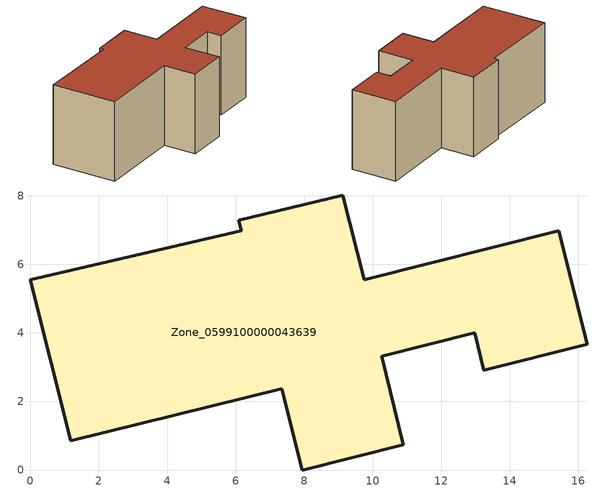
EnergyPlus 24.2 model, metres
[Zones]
Zone_0599100000043639
 floor ground (C_G): 15.42,6.98 16.25,3.67 13.24,2.91 12.97,4 10.25,3.32 10.89,0.74 7.93,0 7.33,2.38 1.17,0.85 0,5.55 6.15,6.98 6.08,7.29 9.11,8.03 9.74,5.55 z0
 wall outside (C_F): 6.15,6.98 0,5.55 1.17,0.85 7.33,2.38 7.93,0 10.89,0.74 10.25,3.32 12.97,4 13.24,2.91 16.25,3.67 15.42,6.98 9.74,5.55 9.11,8.03 6.08,7.29 6.15,6.98 z0:5.99
 roof outside (C_R): 15.42,6.98 9.74,5.55 9.11,8.03 6.08,7.29 6.15,6.98 0,5.55 1.17,0.85 7.33,2.38 7.93,0 10.89,0.74 10.25,3.32 12.97,4 13.24,2.91 16.25,3.67 z5.99
[BUILDING]
Pand.0599100000043639: North Axis=0; Terrain=City; Loads Convergence Tolerance Value=0.04; Temperature Convergence Tolerance Value=0.4; Solar Distribution=FullExterior; Maximum Number of Warmup Days=25; Minimum Number of Warmup Days=1
[Site:Location]
Rotterdam.The.Hague.AP_ZH_NLD Design_Conditions: Latitude=51.96; Longitude=4.45; Time Zone=1; Elevation=-4.5
[SITE:GROUNDTEMPERATURE:BUILDINGSURFACE]
18, 18, 18, 18, 18, 18, 18, 18, 18, 18, 18, 18
[MATERIAL] Thermal Absorptance=0.9; Solar Absorptance=0.7; Visible Absorptance=0.7
Name | Roughness | Thickness | Conductivity | Density | Specific Heat
G.TI.1965-1974 | MediumSmooth | 0.15 | 0.882353 | 540 | 1210
F.TI.1965-1974 | Rough | 0.3 | 0.697674 | 1920 | 840
R.TI.1965-1974 | MediumRough | 0.2 | 0.232558 | 1500 | 1000
[CONSTRUCTION]
C_G: G.TI.1965-1974
C_F: F.TI.1965-1974
C_R: R.TI.1965-1974
[ZONE]
Zone_0599100000043639: Type=1; Multiplier=1; Ceiling Height=Autocalculate; Volume=Autocalculate; Floor Area=autocalculate; Part of Total Floor Area=Yes
[ZONEINFILTRATION:DESIGNFLOWRATE]
Infil_Zone_0599100000043639: Zone or ZoneList or Space or SpaceList=Zone_0599100000043639; Schedule=AlwaysOn; Design Flow Rate Calculation Method=Flow/Area; Flow Rate per Floor Area=0.003; Constant Term Coefficient=1; Temperature Term Coefficient=0; Velocity Term Coefficient=0; Velocity Squared Term Coefficient=0
[HVACTEMPLATE:ZONE:IDEALLOADSAIRSYSTEM]
Zone_0599100000043639: Maximum Heating Supply Air Temperature=50; Minimum Cooling Supply Air Temperature=13; Maximum Heating Supply Air Humidity Ratio=0.0156; Minimum Cooling Supply Air Humidity Ratio=0.0077; Heating Limit=NoLimit; Cooling Limit=NoLimit; Dehumidification Control Type=ConstantSensibleHeatRatio; Cooling Sensible Heat Ratio=0.7; Dehumidification Setpoint=60; Humidification Control Type=None; Humidification Setpoint=30; Outdoor Air Method=None; Outdoor Air Flow Rate per Person=0.00944; Outdoor Air Flow Rate per Zone Floor Area=0; Outdoor Air Flow Rate per Zone=0; Demand Controlled Ventilation Type=None; Outdoor Air Economizer Type=NoEconomizer; Heat Recovery Type=None; Sensible Heat Recovery Effectiveness=0.7; Latent Heat Recovery Effectiveness=0.65
[ZONECONTROL:THERMOSTAT]
ThermostatControl_Zone_0599100000043639: Zone or ZoneList=Zone_0599100000043639; Control Type Schedule=DualSetpointControlType; Control 1=Thermostat_Zone_0599100000043639; Temperature Difference Between Cutout And Setpoint=0
[THERMOSTATSETPOINT:DUALSETPOINT]
Thermostat_Zone_0599100000043639: Heating Setpoint Temperature Schedule=HeatingSetpoint_Zone_0599100000043639; Cooling Setpoint Temperature Schedule=CoolingSetpoint_Zone_0599100000043639
[SCHEDULE:COMPACT]
HeatingSetpoint_Zone_0599100000043639: Through: 12/31, For: AllDays, Until: 24:00, 21
CoolingSetpoint_Zone_0599100000043639: Through: 12/31, For: AllDays, Until: 24:00, 24
DualSetpointControlType: Through: 12/31, For: AllDays, Until: 24:00, 4
AlwaysOn: Through: 12/31, For: AllDays, Until: 24:00, 1
